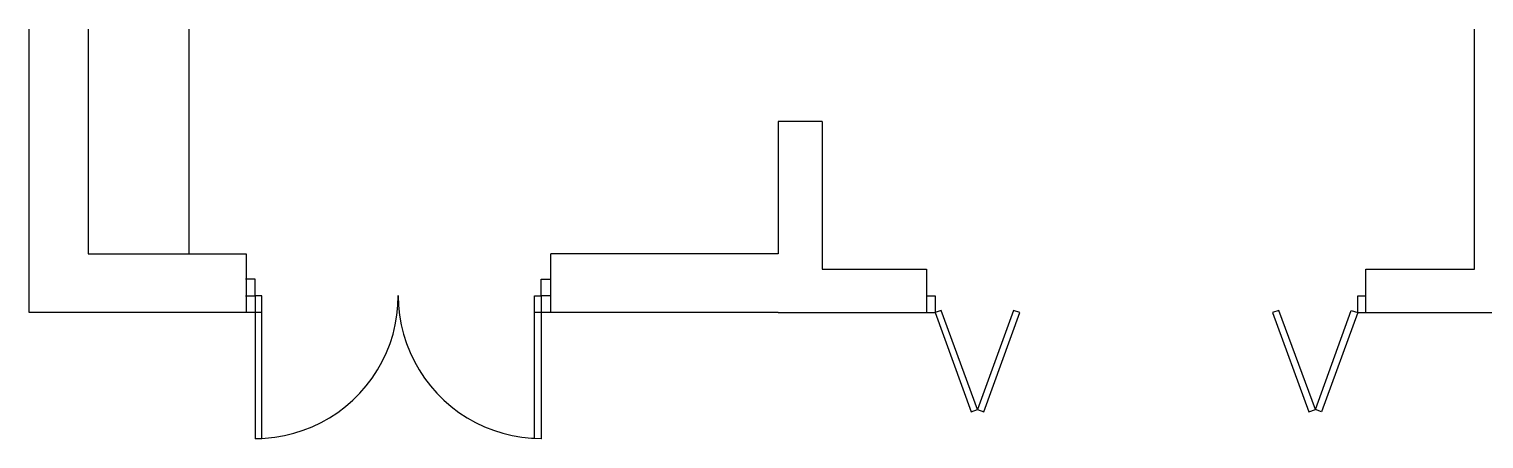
# Model space of a CAD drawing. Extents: x -71730 to 43516, y -8856 to 48457.
# Drawn here: x -70760 to -62131, y -2067 to 366 of the extents above; entities that cross this region are included whole.
import ezdxf

# ---------------------------------------------------------------- set-up
doc = ezdxf.new("R2010")
doc.units = 0
doc.header["$MEASUREMENT"] = 0
doc.layers.get('0').update_dxf_attribs({"linetype": 'CONTINUOUS'})

msp = doc.modelspace()

# ---------------------------------------------------------------- linework, layer by layer
for p, q in [((-70760, 336.8), (-70760, 366.1)), ((-70409.1, 366.1), (-70409.1, -967.5)), ((-69810.9, -369.3), (-69810.9, 366.1)), ((-62186.4, -1058.4), (-62186.4, 366.1)), ((-70760, 273.3), (-70760, 336.8)), ((-70760, 146.5), (-70760, 273.3)), ((-70760, 83.1), (-70760, 146.5)), ((-70760, -43.7), (-70760, 83.1)), ((-70760, -107.1), (-70760, -43.7)), ((-70760, -234), (-70760, -107.1)), ((-70760, -297.4), (-70760, -234)), ((-66056.7, -183.2), (-66316.7, -183.2)), ((-66316.7, -183.2), (-66316.7, -967.5)), ((-66056.7, -183.2), (-66056.7, -1058.4)), ((-70760, -424.2), (-70760, -297.4)), ((-70760, -487.6), (-70760, -424.2)), ((-69810.9, -967.5), (-69810.9, -369.3)), ((-70760, -614.5), (-70760, -487.6)), ((-70760, -677.9), (-70760, -614.5)), ((-70760, -804.7), (-70760, -677.9)), ((-70760, -868.1), (-70760, -804.7)), ((-70760, -994.9), (-70760, -868.1)), ((-70760, -1058.4), (-70760, -994.9)), ((-70409.1, -967.5), (-69810.9, -967.5)), ((-69810.9, -967.5), (-69476.9, -967.5)), ((-69476.9, -967.5), (-69472.7, -967.5)), ((-69472.7, -967.5), (-69472.7, -1117.5)), ((-67665.4, -1117.5), (-67665.4, -967.5)), ((-66316.7, -967.5), (-67665.4, -967.5)), ((-70760, -1185.2), (-70760, -1058.4)), ((-69472.7, -1117.5), (-69476.9, -1117.5)), ((-69472.7, -1117.5), (-69472.7, -1216.9)), ((-69419.8, -1117.5), (-69472.7, -1117.5)), ((-69419.8, -1216.9), (-69419.8, -1117.5)), ((-67722.4, -1216.9), (-67722.4, -1117.5)), ((-67722.4, -1117.5), (-67665.4, -1117.5)), ((-67665.4, -1216.9), (-67665.4, -1117.5)), ((-66056.7, -1058.4), (-65617.1, -1058.4)), ((-65617.1, -1058.4), (-65437.4, -1058.4)), ((-65437.4, -1058.4), (-65437.4, -1216.9)), ((-62831.1, -1216.9), (-62831.1, -1058.4)), ((-62831.1, -1058.4), (-62626, -1058.4)), ((-62626, -1058.4), (-62186.4, -1058.4)), ((-70760, -1248.6), (-70760, -1185.2)), ((-70760, -1316.2), (-70760, -1248.6)), ((-69476.9, -1216.9), (-69472.7, -1216.9)), ((-69472.7, -1216.9), (-69472.7, -1316.2)), ((-69472.7, -1216.9), (-69419.8, -1216.9)), ((-69379.7, -1216.9), (-69419.8, -1216.9)), ((-69419.8, -1216.9), (-69419.8, -1316.2)), ((-69379.7, -1316.2), (-69379.7, -1216.9)), ((-68578, -1331.4), (-68572, -1273.8)), ((-68572, -1273.8), (-68570.1, -1215.8)), ((-68570.1, -1215.8), (-68568.1, -1273.8)), ((-68568.1, -1273.8), (-68562.2, -1331.4)), ((-67762.6, -1316.2), (-67762.6, -1216.9)), ((-67762.6, -1216.9), (-67722.4, -1216.9)), ((-67665.4, -1216.9), (-67722.4, -1216.9)), ((-67722.4, -1216.9), (-67722.4, -1316.2)), ((-67665.4, -1316.2), (-67665.4, -1216.9)), ((-65437.4, -1216.9), (-65437.4, -1316.2)), ((-65437.4, -1216.9), (-65386.7, -1216.9)), ((-65386.7, -1216.9), (-65386.7, -1316.2)), ((-62879.7, -1216.9), (-62831.1, -1216.9)), ((-62879.7, -1316.2), (-62879.7, -1216.9)), ((-62831.1, -1316.2), (-62831.1, -1216.9)), ((-69476.9, -1316.2), (-70760, -1316.2)), ((-69472.7, -1316.2), (-69476.9, -1316.2)), ((-69419.8, -1316.2), (-69472.7, -1316.2)), ((-69419.8, -1316.2), (-69419.8, -2066.6)), ((-69379.7, -1316.2), (-69419.8, -1316.2)), ((-69379.7, -2063.2), (-69379.7, -1316.2)), ((-68587.8, -1388.5), (-68578, -1331.4)), ((-68562.2, -1331.4), (-68552.3, -1388.5)), ((-67722.4, -1316.2), (-67762.6, -1316.2)), ((-67762.6, -2063.1), (-67762.6, -1316.2)), ((-67722.4, -1316.2), (-67722.4, -2064.5)), ((-67665.4, -1316.2), (-67722.4, -1316.2)), ((-66316.7, -1316.2), (-67665.4, -1316.2)), ((-66316.7, -1316.2), (-65617.1, -1316.2)), ((-65617.1, -1316.2), (-65437.4, -1316.2)), ((-65437.4, -1316.2), (-65386.7, -1316.2)), ((-65350.7, -1303.6), (-65386.7, -1316.2)), ((-65386.7, -1316.2), (-65173.2, -1906)), ((-65135.1, -1891.2), (-65350.7, -1303.6)), ((-64921.6, -1303.6), (-65135.1, -1891.2)), ((-65097.1, -1906), (-64883.6, -1316.2)), ((-64883.6, -1316.2), (-64921.6, -1303.6)), ((-63346.8, -1303.6), (-63384.9, -1316.2)), ((-63384.9, -1316.2), (-63169.3, -1906)), ((-63131.2, -1891.2), (-63346.8, -1303.6)), ((-63131.2, -1891.2), (-62917.7, -1303.6)), ((-62879.7, -1316.2), (-63095.3, -1906)), ((-62917.7, -1303.6), (-62879.7, -1316.2)), ((-62879.7, -1316.2), (-62831.1, -1316.2)), ((-62831.1, -1316.2), (-62626, -1316.2)), ((-62626, -1316.2), (-61843.9, -1316.2)), ((-68619.1, -1500.1), (-68601.5, -1444.8)), ((-68601.5, -1444.8), (-68587.8, -1388.5)), ((-68552.3, -1388.5), (-68538.6, -1444.8)), ((-68538.6, -1444.8), (-68521.1, -1500.1)), ((-68640.3, -1554), (-68619.1, -1500.1)), ((-68521.1, -1500.1), (-68499.8, -1554)), ((-68693.6, -1656.8), (-68665.2, -1606.3)), ((-68665.2, -1606.3), (-68640.3, -1554)), ((-68499.8, -1554), (-68474.9, -1606.3)), ((-68474.9, -1606.3), (-68446.5, -1656.8)), ((-68760.4, -1751.4), (-68725.4, -1705.3)), ((-68725.4, -1705.3), (-68693.6, -1656.8)), ((-68446.5, -1656.8), (-68414.7, -1705.3)), ((-68414.7, -1705.3), (-68379.7, -1751.4)), ((-68839.5, -1836.1), (-68798.5, -1795.1)), ((-68798.5, -1795.1), (-68760.4, -1751.4)), ((-68379.7, -1751.4), (-68341.6, -1795.1)), ((-68341.6, -1795.1), (-68300.7, -1836.1)), ((-68929.3, -1909.2), (-68883.2, -1874.2)), ((-68883.2, -1874.2), (-68839.5, -1836.1)), ((-68300.7, -1836.1), (-68257, -1874.2)), ((-68257, -1874.2), (-68210.8, -1909.2)), ((-65173.2, -1906), (-65135.1, -1891.2)), ((-65135.1, -1891.2), (-65097.1, -1906)), ((-63169.3, -1906), (-63131.2, -1891.2)), ((-63095.3, -1906), (-63131.2, -1891.2)), ((-69080.6, -1994.3), (-69028.3, -1969.4)), ((-69028.3, -1969.4), (-68977.8, -1941)), ((-68977.8, -1941), (-68929.3, -1909.2)), ((-68210.8, -1909.2), (-68162.3, -1941)), ((-68162.3, -1941), (-68111.8, -1969.4)), ((-68111.8, -1969.4), (-68059.5, -1994.3)), ((-69418.8, -2064.5), (-69379.7, -2063.2)), ((-69379.7, -2063.2), (-69360.8, -2062.6)), ((-69379.7, -2066.6), (-69379.7, -2063.2)), ((-69360.8, -2062.6), (-69303.2, -2056.6)), ((-69303.2, -2056.6), (-69246.1, -2046.8)), ((-69246.1, -2046.8), (-69189.8, -2033.1)), ((-69189.8, -2033.1), (-69134.6, -2015.5)), ((-69134.6, -2015.5), (-69080.6, -1994.3)), ((-68059.5, -1994.3), (-68005.6, -2015.5)), ((-68005.6, -2015.5), (-67950.3, -2033.1)), ((-67950.3, -2033.1), (-67894, -2046.8)), ((-67894, -2046.8), (-67836.9, -2056.6)), ((-67836.9, -2056.6), (-67779.3, -2062.6)), ((-67779.3, -2062.6), (-67762.6, -2063.1)), ((-67762.6, -2063.1), (-67722.4, -2064.5)), ((-67762.6, -2066.6), (-67762.6, -2063.1)), ((-67722.4, -2064.5), (-67722.4, -2066.6)), ((-67722.4, -2064.5), (-67721.4, -2064.5))]:
    msp.add_line(p, q)

doc.saveas('drawing.dxf')
